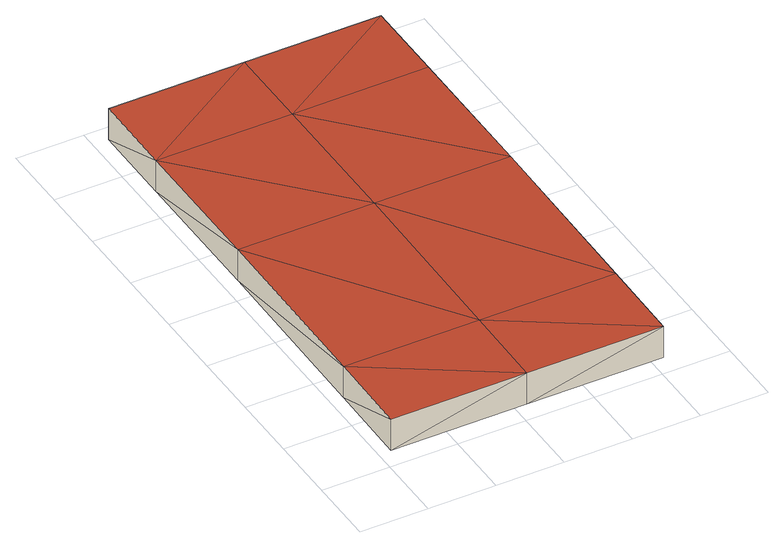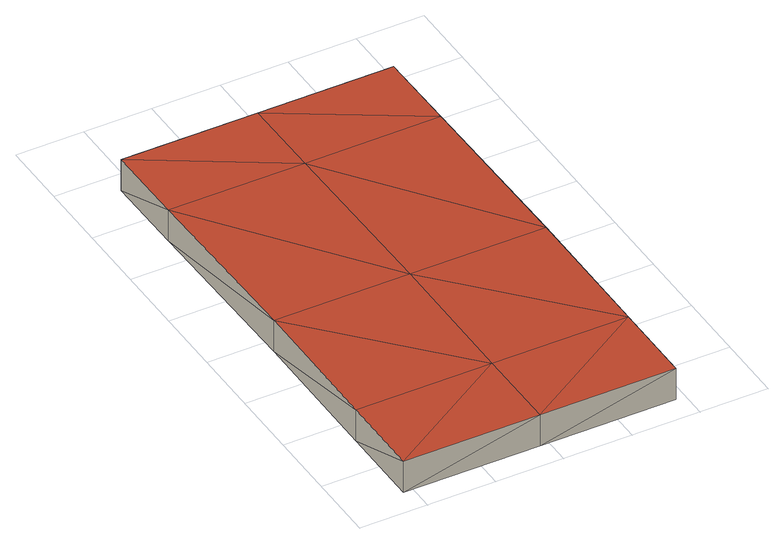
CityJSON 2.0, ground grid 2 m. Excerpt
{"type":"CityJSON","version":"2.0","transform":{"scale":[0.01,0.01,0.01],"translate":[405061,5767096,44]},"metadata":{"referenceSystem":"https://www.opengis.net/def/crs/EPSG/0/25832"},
"CityObjects":{
"building1":{"type":"Building","attributes":{"Geometrietyp2DReferenz":"2000","Gemeindeschluessel":"05515000","function":"53001_1800","roofType":"9999","measuredHeight":1},"geometry":[{"type":"Solid","lod":"2","boundaries":[[[[0,1,2]],[[1,3,2]],[[4,5,0]],[[5,1,0]],[[6,7,4]],[[7,5,4]],[[8,9,6]],[[9,7,6]],[[10,11,8]],[[11,9,8]],[[12,13,10]],[[13,11,10]],[[14,15,12]],[[15,13,12]],[[16,17,14]],[[17,15,14]],[[18,19,16]],[[19,17,16]],[[20,21,18]],[[21,19,18]],[[22,23,20]],[[23,21,20]],[[2,3,22]],[[3,23,22]],[[19,21,24]],[[24,21,25]],[[17,19,26]],[[26,19,24]],[[15,17,13]],[[13,17,26]],[[25,3,1]],[[25,1,5]],[[24,25,7]],[[7,25,5]],[[26,24,9]],[[9,24,7]],[[13,26,11]],[[11,26,9]],[[21,23,3]],[[21,3,25]],[[27,0,2]],[[27,4,0]],[[28,6,27]],[[6,4,27]],[[29,8,28]],[[8,6,28]],[[12,10,29]],[[10,8,29]],[[20,2,22]],[[20,27,2]],[[18,28,20]],[[28,27,20]],[[16,29,18]],[[29,28,18]],[[14,12,16]],[[12,29,16]]]],"semantics":{"surfaces":[{"type":"WallSurface"},{"type":"GroundSurface"},{"type":"RoofSurface"}],"values":[[0,0,0,0,0,0,0,0,0,0,0,0,0,0,0,0,0,0,0,0,0,0,0,0,1,1,1,1,1,1,1,1,1,1,1,1,1,1,1,1,2,2,2,2,2,2,2,2,2,2,2,2,2,2,2,2]]}}]}
},
"vertices":[
[837,1538,180],[837,1538,80],[437,1538,180],[437,1538,80],[837,1289,180],[837,1289,80],[837,859,180],[837,859,80],[837,309,170],[837,309,70],[837,60,166],[837,60,66],[437,60,166],[437,60,66],[37,60,166],[37,60,66],[37,309,170],[37,309,70],[37,859,180],[37,859,80],[37,1289,180],[37,1289,80],[37,1538,180],[37,1538,80],[437,859,80],[437,1289,80],[437,309,70],[437,1289,180],[437,859,180],[437,309,170]
]}
